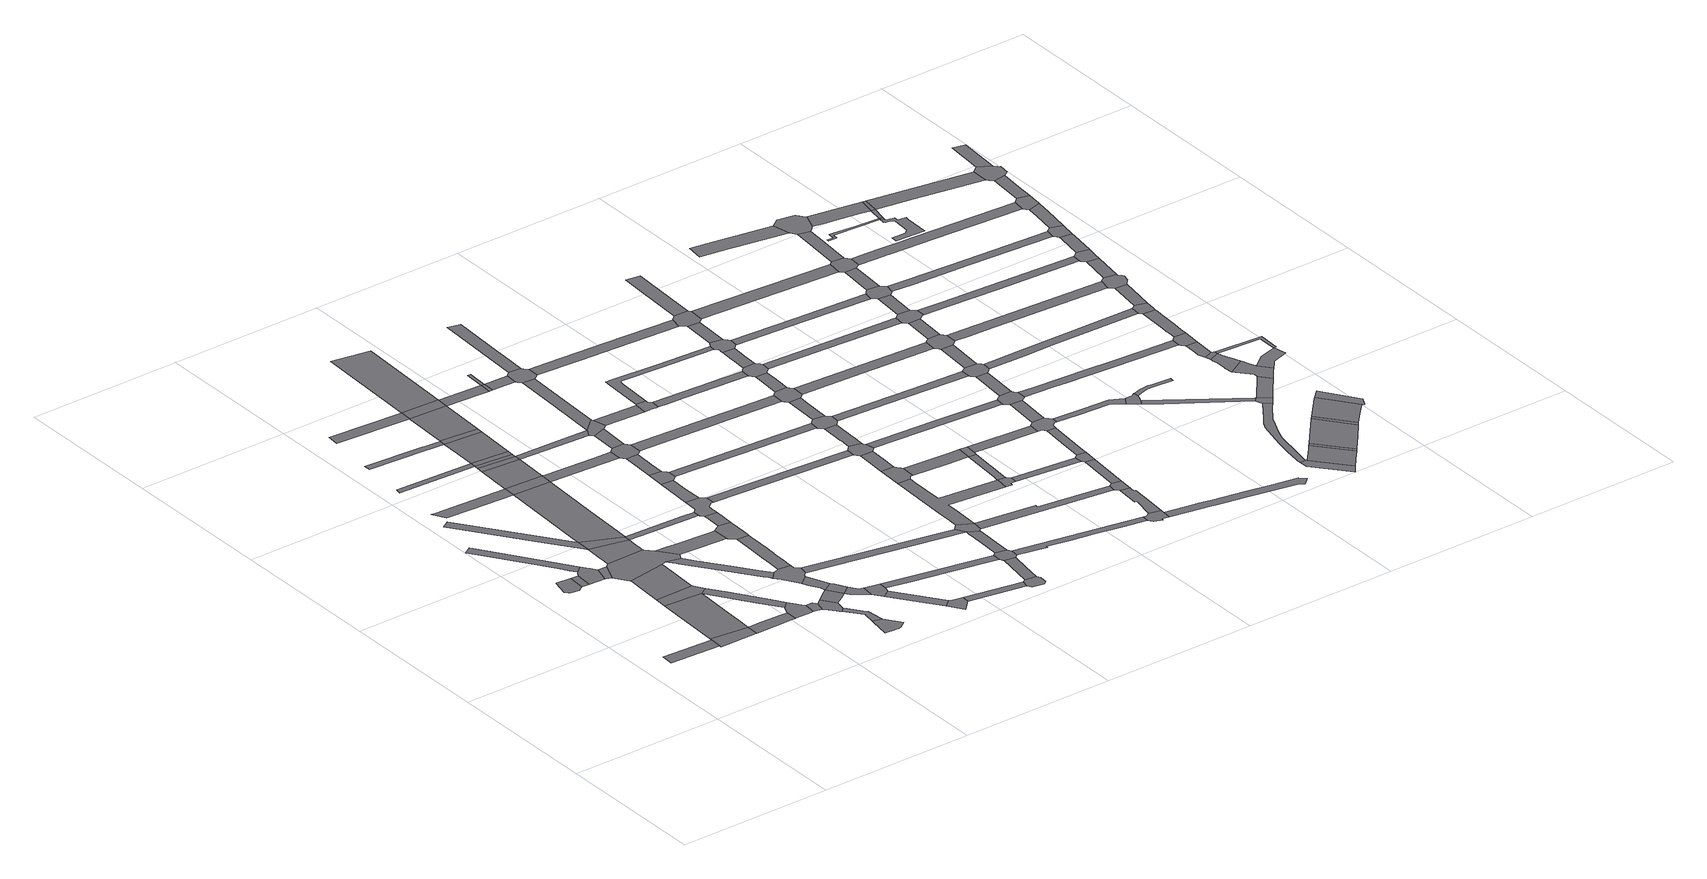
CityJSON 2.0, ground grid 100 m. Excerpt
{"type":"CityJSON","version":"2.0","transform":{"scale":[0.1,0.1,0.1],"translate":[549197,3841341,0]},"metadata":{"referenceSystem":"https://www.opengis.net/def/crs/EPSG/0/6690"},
"CityObjects":{
"road1":{"type":"Road","attributes":{"RoadStructureAttribute.sectionType":"1"},"geometry":[{"type":"MultiSurface","lod":"1","boundaries":[[[0,1,2,3]]]}]},
"road2":{"type":"Road","geometry":[{"type":"MultiSurface","lod":"1","boundaries":[[[4,5,6,7,8,9,10,11,12,13,14]]]}]},
"road3":{"type":"Road","attributes":{"RoadStructureAttribute.sectionType":"1"},"geometry":[{"type":"MultiSurface","lod":"1","boundaries":[[[14,13,15,16]]]}]},
"road4":{"type":"Road","attributes":{"RoadStructureAttribute.sectionType":"1"},"geometry":[{"type":"MultiSurface","lod":"1","boundaries":[[[17,18,19,20,21,22,23,24,25]]]}]},
"road5":{"type":"Road","geometry":[{"type":"MultiSurface","lod":"1","boundaries":[[[26,3,2,27,28,29,30]]]}]},
"road6":{"type":"Road","geometry":[{"type":"MultiSurface","lod":"1","boundaries":[[[31,32,25,24,33,34,16,15,35,36]]]}]},
"road7":{"type":"Road","attributes":{"RoadStructureAttribute.sectionType":"1"},"geometry":[{"type":"MultiSurface","lod":"1","boundaries":[[[37,38,39,26,30,40,41,42,43,44]]]}]},
"road8":{"type":"Road","attributes":{"RoadStructureAttribute.sectionType":"1"},"geometry":[{"type":"MultiSurface","lod":"1","boundaries":[[[45,36,35,46,47,48]]]}]},
"road9":{"type":"Road","attributes":{"RoadStructureAttribute.sectionType":"1"},"geometry":[{"type":"MultiSurface","lod":"1","boundaries":[[[49,50,51,52,53,54,55,56,57]]]}]},
"road10":{"type":"Road","geometry":[{"type":"MultiSurface","lod":"1","boundaries":[[[58,59,60,61,37,44,62]]]}]},
"road11":{"type":"Road","attributes":{"RoadStructureAttribute.sectionType":"1"},"geometry":[{"type":"MultiSurface","lod":"1","boundaries":[[[63,64,65,66,61,60]]]}]},
"road12":{"type":"Road","attributes":{"RoadStructureAttribute.sectionType":"1"},"geometry":[{"type":"MultiSurface","lod":"1","boundaries":[[[67,68,69,30,29,70,71,72,73]]]}]},
"road13":{"type":"Road","attributes":{"RoadStructureAttribute.sectionType":"1"},"geometry":[{"type":"MultiSurface","lod":"1","boundaries":[[[74,75,76,77,78,79,80,81,82]]]}]},
"road14":{"type":"Road","geometry":[{"type":"MultiSurface","lod":"1","boundaries":[[[83,84,85,86,48,47,87,65,64,88,89,90,91,92]]]}]},
"road15":{"type":"Road","attributes":{"RoadStructureAttribute.sectionType":"1"},"geometry":[{"type":"MultiSurface","lod":"1","boundaries":[[[93,94,95,62,44,96,97,98,99,100]]]}]},
"road16":{"type":"Road","attributes":{"RoadStructureAttribute.sectionType":"1"},"geometry":[{"type":"MultiSurface","lod":"1","boundaries":[[[101,102,103,86,85,104,105,106]]]}]},
"road17":{"type":"Road","geometry":[{"type":"MultiSurface","lod":"1","boundaries":[[[57,56,101,106,107]]]}]},
"road18":{"type":"Road","attributes":{"RoadStructureAttribute.sectionType":"1"},"geometry":[{"type":"MultiSurface","lod":"1","boundaries":[[[108,109,110,111]]]}]},
"road19":{"type":"Road","attributes":{"RoadStructureAttribute.sectionType":"1"},"geometry":[{"type":"MultiSurface","lod":"1","boundaries":[[[112,113,100,99,114,73,72,115,116,117,118]]]}]},
"road20":{"type":"Road","geometry":[{"type":"MultiSurface","lod":"1","boundaries":[[[119,120,118,117,121,122,123]]]}]},
"road21":{"type":"Road","attributes":{"RoadStructureAttribute.sectionType":"1"},"geometry":[{"type":"MultiSurface","lod":"1","boundaries":[[[81,124,57,107,125,126,127,128,129,130,131]]]}]},
"road22":{"type":"Road","attributes":{"RoadStructureAttribute.sectionType":"1"},"geometry":[{"type":"MultiSurface","lod":"1","boundaries":[[[132,133,134,135,136,137,138,139]]]}]},
"road23":{"type":"Road","attributes":{"RoadStructureAttribute.sectionType":"1"},"geometry":[{"type":"MultiSurface","lod":"1","boundaries":[[[88,140,141,142,143,144,145,146,147,148,149,150,151,152,89]]]}]},
"road24":{"type":"Road","geometry":[{"type":"MultiSurface","lod":"1","boundaries":[[[153,154,123,122,155,156,157,158,159,160,161,162,163]]]}]},
"road25":{"type":"Road","attributes":{"RoadStructureAttribute.sectionType":"1"},"geometry":[{"type":"MultiSurface","lod":"1","boundaries":[[[164,165,166,167,168,169,160,159,170,171,172,173,174]]]}]},
"road26":{"type":"Road","geometry":[{"type":"MultiSurface","lod":"1","boundaries":[[[173,175,176,177,178,179,180,181,174]]]}]},
"road27":{"type":"Road","attributes":{"RoadStructureAttribute.sectionType":"1"},"geometry":[{"type":"MultiSurface","lod":"1","boundaries":[[[182,183,153,163,184,185]]]}]},
"road28":{"type":"Road","attributes":{"RoadStructureAttribute.sectionType":"1"},"geometry":[{"type":"MultiSurface","lod":"1","boundaries":[[[186,187,188,189,190]]]}]},
"road29":{"type":"Road","geometry":[{"type":"MultiSurface","lod":"1","boundaries":[[[82,81,131,191]]]}]},
"road30":{"type":"Road","attributes":{"RoadStructureAttribute.sectionType":"1"},"geometry":[{"type":"MultiSurface","lod":"1","boundaries":[[[192,193,194,92,91,195,196,197,198]]]}]},
"road31":{"type":"Road","geometry":[{"type":"MultiSurface","lod":"1","boundaries":[[[199,200,146,145,201,202,203,204,205,206,207,208,209,210]]]}]},
"road32":{"type":"Road","attributes":{"RoadStructureAttribute.sectionType":"1"},"geometry":[{"type":"MultiSurface","lod":"1","boundaries":[[[211,212,82,191,213]]]}]},
"road33":{"type":"Road","attributes":{"RoadStructureAttribute.sectionType":"1"},"geometry":[{"type":"MultiSurface","lod":"1","boundaries":[[[204,203,214,215,216,217,182,218]]]}]},
"road34":{"type":"Road","attributes":{"RoadStructureAttribute.sectionType":"1"},"geometry":[{"type":"MultiSurface","lod":"1","boundaries":[[[219,107,106,220,221,222]]]}]},
"road35":{"type":"Road","geometry":[{"type":"MultiSurface","lod":"1","boundaries":[[[223,218,182,185,224]]]}]},
"road36":{"type":"Road","geometry":[{"type":"MultiSurface","lod":"1","boundaries":[[[225,211,213,226]]]}]},
"road37":{"type":"Road","attributes":{"RoadStructureAttribute.sectionType":"1"},"geometry":[{"type":"MultiSurface","lod":"1","boundaries":[[[110,225,226,227]]]}]},
"road38":{"type":"Road","attributes":{"RoadStructureAttribute.sectionType":"1"},"geometry":[{"type":"MultiSurface","lod":"1","boundaries":[[[228,224,185,229,230,231]]]}]},
"road39":{"type":"Road","geometry":[{"type":"MultiSurface","lod":"1","boundaries":[[[111,110,227,232]]]}]},
"road40":{"type":"Road","attributes":{"RoadStructureAttribute.sectionType":"1"},"geometry":[{"type":"MultiSurface","lod":"1","boundaries":[[[233,234,235,236,199,210,237,238,239,240,241,242,243,244,245,246]]]}]},
"road41":{"type":"Road","attributes":{"RoadStructureAttribute.sectionType":"1"},"geometry":[{"type":"MultiSurface","lod":"1","boundaries":[[[138,247,111,232,248]]]}]},
"road42":{"type":"Road","geometry":[{"type":"MultiSurface","lod":"1","boundaries":[[[231,230,249,250,251,252,253]]]}]},
"road43":{"type":"Road","geometry":[{"type":"MultiSurface","lod":"1","boundaries":[[[254,139,138,248,255]]]}]},
"road44":{"type":"Road","geometry":[{"type":"MultiSurface","lod":"1","boundaries":[[[256,257,258,198,197,259,260,233,246,261,262,263,264]]]}]},
"road45":{"type":"Road","attributes":{"RoadStructureAttribute.sectionType":"1"},"geometry":[{"type":"MultiSurface","lod":"1","boundaries":[[[250,249,265,266,267]]]}]},
"road46":{"type":"Road","attributes":{"RoadStructureAttribute.sectionType":"1"},"geometry":[{"type":"MultiSurface","lod":"1","boundaries":[[[189,268,254,255,269]]]}]},
"road47":{"type":"Road","attributes":{"RoadStructureAttribute.sectionType":"1"},"geometry":[{"type":"MultiSurface","lod":"1","boundaries":[[[270,271,272,273,274,256,264,275,276,277]]]}]},
"road48":{"type":"Road","attributes":{"RoadStructureAttribute.sectionType":"1"},"geometry":[{"type":"MultiSurface","lod":"1","boundaries":[[[278,279,280,281,282,191,131,283,284,285,286,287,288]]]}]},
"road49":{"type":"Road","geometry":[{"type":"MultiSurface","lod":"1","boundaries":[[[289,267,266,290,291,292,293]]]}]},
"road50":{"type":"Road","geometry":[{"type":"MultiSurface","lod":"1","boundaries":[[[190,189,269,294]]]}]},
"road51":{"type":"Road","geometry":[{"type":"MultiSurface","lod":"1","boundaries":[[[295,296,297,298,222,221,299,270,277,300,301,302,303,304,305,306,307,308,309,310,311]]]}]},
"road52":{"type":"Road","attributes":{"RoadStructureAttribute.sectionType":"1"},"geometry":[{"type":"MultiSurface","lod":"1","boundaries":[[[312,295,311,313,314]]]}]},
"road53":{"type":"Road","attributes":{"RoadStructureAttribute.sectionType":"1"},"geometry":[{"type":"MultiSurface","lod":"1","boundaries":[[[315,226,213,316,317,318]]]}]},
"road54":{"type":"Road","attributes":{"RoadStructureAttribute.sectionType":"1"},"geometry":[{"type":"MultiSurface","lod":"1","boundaries":[[[319,190,294,320]]]}]},
"road55":{"type":"Road","geometry":[{"type":"MultiSurface","lod":"1","boundaries":[[[321,322,312,314,323,324,325,326,327]]]}]},
"road56":{"type":"Road","attributes":{"RoadStructureAttribute.sectionType":"1"},"geometry":[{"type":"MultiSurface","lod":"1","boundaries":[[[328,329,321,327,330,331]]]}]},
"road57":{"type":"Road","attributes":{"RoadStructureAttribute.sectionType":"1"},"geometry":[{"type":"MultiSurface","lod":"1","boundaries":[[[332,333,253,252,334,335,336,337]]]}]},
"road58":{"type":"Road","attributes":{"RoadStructureAttribute.sectionType":"1"},"geometry":[{"type":"MultiSurface","lod":"1","boundaries":[[[293,292,338,339]]]}]},
"road59":{"type":"Road","attributes":{"RoadStructureAttribute.sectionType":"1"},"geometry":[{"type":"MultiSurface","lod":"1","boundaries":[[[207,206,340,341]]]}]},
"road60":{"type":"Road","attributes":{"RoadStructureAttribute.sectionType":"1"},"geometry":[{"type":"MultiSurface","lod":"1","boundaries":[[[342,343,344,294,269,345,346,347,348]]]}]},
"road61":{"type":"Road","geometry":[{"type":"MultiSurface","lod":"1","boundaries":[[[349,350,288,287,328,331,351,352,353,354]]]}]},
"road62":{"type":"Road","attributes":{"RoadStructureAttribute.sectionType":"1"},"geometry":[{"type":"MultiSurface","lod":"1","boundaries":[[[355,356,349,354]]]}]},
"road63":{"type":"Road","geometry":[{"type":"MultiSurface","lod":"1","boundaries":[[[357,318,317,358,356,355,359,360]]]}]},
"road64":{"type":"Road","geometry":[{"type":"MultiSurface","lod":"1","boundaries":[[[348,347,361,362]]]}]},
"road65":{"type":"Road","geometry":[{"type":"MultiSurface","lod":"1","boundaries":[[[363,364,348,362]]]}]},
"road66":{"type":"Road","geometry":[{"type":"MultiSurface","lod":"1","boundaries":[[[365,339,338,366,367,368,369,370]]]}]},
"road67":{"type":"Road","attributes":{"RoadStructureAttribute.sectionType":"1"},"geometry":[{"type":"MultiSurface","lod":"1","boundaries":[[[362,361,371,372]]]}]},
"road68":{"type":"Road","attributes":{"RoadStructureAttribute.sectionType":"1"},"geometry":[{"type":"MultiSurface","lod":"1","boundaries":[[[373,374,375,318,357,376,377]]]}]},
"road69":{"type":"Road","attributes":{"RoadStructureAttribute.sectionType":"1"},"geometry":[{"type":"MultiSurface","lod":"1","boundaries":[[[378,365,370,379,380]]]}]},
"road70":{"type":"Road","attributes":{"RoadStructureAttribute.sectionType":"1"},"geometry":[{"type":"MultiSurface","lod":"1","boundaries":[[[307,306,381,382]]]}]},
"road71":{"type":"Road","attributes":{"RoadStructureAttribute.sectionType":"1"},"geometry":[{"type":"MultiSurface","lod":"1","boundaries":[[[360,359,383,384]]]}]},
"road72":{"type":"Road","geometry":[{"type":"MultiSurface","lod":"1","boundaries":[[[385,386,387,337,336,388,389,378,380,390,391,392,393,394]]]}]},
"road73":{"type":"Road","geometry":[{"type":"MultiSurface","lod":"1","boundaries":[[[395,396,372,371,397,373,377,398,399,400,401,402,403,404]]]}]},
"road74":{"type":"Road","attributes":{"RoadStructureAttribute.sectionType":"1"},"geometry":[{"type":"MultiSurface","lod":"1","boundaries":[[[340,405,406,385,394,407]]]}]},
"road75":{"type":"Road","attributes":{"RoadStructureAttribute.sectionType":"1"},"geometry":[{"type":"MultiSurface","lod":"1","boundaries":[[[325,324,408,409,410]]]}]},
"road76":{"type":"Road","geometry":[{"type":"MultiSurface","lod":"1","boundaries":[[[411,341,340,407,412,413,414,415,416]]]}]},
"road77":{"type":"Road","attributes":{"RoadStructureAttribute.sectionType":"1"},"geometry":[{"type":"MultiSurface","lod":"1","boundaries":[[[417,395,404,418,419,420,421]]]}]},
"road78":{"type":"Road","geometry":[{"type":"MultiSurface","lod":"1","boundaries":[[[422,384,383,423,424,425,426,427,428,429,430,431,432]]]}]},
"road79":{"type":"Road","attributes":{"RoadStructureAttribute.sectionType":"1"},"geometry":[{"type":"MultiSurface","lod":"1","boundaries":[[[433,434,435,436,353,352,437,438,439,440,441]]]}]},
"road80":{"type":"Road","geometry":[{"type":"MultiSurface","lod":"1","boundaries":[[[442,443,444,445,446,447,448,449,450]]]}]},
"road81":{"type":"Road","geometry":[{"type":"MultiSurface","lod":"1","boundaries":[[[443,451,452,411,416,453,454,455,456,457,458,444]]]}]},
"road82":{"type":"Road","attributes":{"RoadStructureAttribute.sectionType":"1"},"geometry":[{"type":"MultiSurface","lod":"1","boundaries":[[[459,391,390,460,461,462,463,464,465,466]]]}]},
"road83":{"type":"Road","attributes":{"RoadStructureAttribute.sectionType":"1"},"geometry":[{"type":"MultiSurface","lod":"1","boundaries":[[[467,468,442,450,469,470]]]}]},
"road84":{"type":"Road","geometry":[{"type":"MultiSurface","lod":"1","boundaries":[[[471,382,381,467,470,472,473,474,475,476]]]}]},
"road85":{"type":"Road","attributes":{"RoadStructureAttribute.sectionType":"1"},"geometry":[{"type":"MultiSurface","lod":"1","boundaries":[[[427,426,477,478,479,480]]]}]},
"road86":{"type":"Road","attributes":{"RoadStructureAttribute.sectionType":"1"},"geometry":[{"type":"MultiSurface","lod":"1","boundaries":[[[481,482,483,484,485,486,487,422,432,488,489,490,491,492,493,494]]]}]},
"road87":{"type":"Road","attributes":{"RoadStructureAttribute.sectionType":"1"},"geometry":[{"type":"MultiSurface","lod":"1","boundaries":[[[495,496,497,471,476,498,499,500]]]}]},
"road88":{"type":"Road","attributes":{"RoadStructureAttribute.sectionType":"1"},"geometry":[{"type":"MultiSurface","lod":"1","boundaries":[[[501,502,400,399,503,504,505,506]]]}]},
"road89":{"type":"Road","attributes":{"RoadStructureAttribute.sectionType":"1"},"geometry":[{"type":"MultiSurface","lod":"1","boundaries":[[[507,508,509,510,416,415,511,512]]]}]},
"road90":{"type":"Road","geometry":[{"type":"MultiSurface","lod":"1","boundaries":[[[513,514,515,410,409,516,517,495,500,518,519,520,521,522]]]}]},
"road91":{"type":"Road","attributes":{"RoadStructureAttribute.sectionType":"1"},"geometry":[{"type":"MultiSurface","lod":"1","boundaries":[[[523,447,446,524,525,526,527]]]}]},
"road92":{"type":"Road","attributes":{"RoadStructureAttribute.sectionType":"1"},"geometry":[{"type":"MultiSurface","lod":"1","boundaries":[[[528,513,522,529,530]]]}]},
"road93":{"type":"Road","geometry":[{"type":"MultiSurface","lod":"1","boundaries":[[[456,455,531,532,533,534,535,536,537,538]]]}]},
"road94":{"type":"Road","geometry":[{"type":"MultiSurface","lod":"1","boundaries":[[[539,540,441,440,541,528,530,542,543,544,545,546,547]]]}]},
"road95":{"type":"Road","attributes":{"RoadStructureAttribute.sectionType":"1"},"geometry":[{"type":"MultiSurface","lod":"1","boundaries":[[[526,548,549,550,456,538,551,552]]]}]},
"road96":{"type":"Road","attributes":{"RoadStructureAttribute.sectionType":"1"},"geometry":[{"type":"MultiSurface","lod":"1","boundaries":[[[553,554,539,547,555,556,557]]]}]},
"road97":{"type":"Road","geometry":[{"type":"MultiSurface","lod":"1","boundaries":[[[527,526,552,558,559,560]]]}]},
"road98":{"type":"Road","geometry":[{"type":"MultiSurface","lod":"1","boundaries":[[[561,562,466,465,563,564,565,566,567,568,569]]]}]},
"road99":{"type":"Road","geometry":[{"type":"MultiSurface","lod":"1","boundaries":[[[570,571,480,479,553,557,572,573,574,575,576,577,578]]]}]},
"road100":{"type":"Road","attributes":{"RoadStructureAttribute.sectionType":"1"},"geometry":[{"type":"MultiSurface","lod":"1","boundaries":[[[579,580,581,570,578,582,583,584]]]}]},
"road101":{"type":"Road","attributes":{"RoadStructureAttribute.sectionType":"1"},"geometry":[{"type":"MultiSurface","lod":"1","boundaries":[[[536,535,585,586]]]}]},
"road102":{"type":"Road","attributes":{"RoadStructureAttribute.sectionType":"1"},"geometry":[{"type":"MultiSurface","lod":"1","boundaries":[[[587,588,589,590,591,561,569,592,593,594,595]]]}]},
"road103":{"type":"Road","attributes":{"RoadStructureAttribute.sectionType":"1"},"geometry":[{"type":"MultiSurface","lod":"1","boundaries":[[[596,597,474,473,598,599,600,601,602,603]]]}]},
"road104":{"type":"Road","geometry":[{"type":"MultiSurface","lod":"1","boundaries":[[[604,605,494,493,606,607,608,609,610,579,584,611,612,613,614,615,616,617]]]}]},
"road105":{"type":"Road","geometry":[{"type":"MultiSurface","lod":"1","boundaries":[[[618,512,511,587,595,619]]]}]},
"road106":{"type":"Road","attributes":{"RoadStructureAttribute.sectionType":"1"},"geometry":[{"type":"MultiSurface","lod":"1","boundaries":[[[620,604,617,621]]]}]},
"road107":{"type":"Road","attributes":{"RoadStructureAttribute.sectionType":"1"},"geometry":[{"type":"MultiSurface","lod":"1","boundaries":[[[560,559,622,623,624,625]]]}]},
"road108":{"type":"Road","attributes":{"RoadStructureAttribute.sectionType":"1"},"geometry":[{"type":"MultiSurface","lod":"1","boundaries":[[[626,618,619,627]]]}]},
"road109":{"type":"Road","geometry":[{"type":"MultiSurface","lod":"1","boundaries":[[[628,629,506,505,630,620,621,631,632]]]}]},
"road110":{"type":"Road","attributes":{"RoadStructureAttribute.sectionType":"1"},"geometry":[{"type":"MultiSurface","lod":"1","boundaries":[[[633,520,519,634,635,636]]]}]},
"road111":{"type":"Road","geometry":[{"type":"MultiSurface","lod":"1","boundaries":[[[637,586,585,626,627,638]]]}]},
"road112":{"type":"Road","attributes":{"RoadStructureAttribute.sectionType":"1"},"geometry":[{"type":"MultiSurface","lod":"1","boundaries":[[[639,640,641,629,628,642]]]}]},
"road113":{"type":"Road","attributes":{"RoadStructureAttribute.sectionType":"1"},"geometry":[{"type":"MultiSurface","lod":"1","boundaries":[[[643,544,543,644,645,646,647,648]]]}]},
"road114":{"type":"Road","attributes":{"RoadStructureAttribute.sectionType":"1"},"geometry":[{"type":"MultiSurface","lod":"1","boundaries":[[[649,650,637,638,651,652]]]}]},
"road115":{"type":"Road","attributes":{"RoadStructureAttribute.sectionType":"1"},"geometry":[{"type":"MultiSurface","lod":"1","boundaries":[[[653,654,655,656,657,658,568,567,659,660,661,662,663,664,665,666,667]]]}]},
"road116":{"type":"Road","geometry":[{"type":"MultiSurface","lod":"1","boundaries":[[[668,625,624,669,649,652,670,671,672,673,674]]]}]},
"road117":{"type":"Road","attributes":{"RoadStructureAttribute.sectionType":"1"},"geometry":[{"type":"MultiSurface","lod":"1","boundaries":[[[675,575,574,676,677,678]]]}]},
"road118":{"type":"Road","attributes":{"RoadStructureAttribute.sectionType":"1"},"geometry":[{"type":"MultiSurface","lod":"1","boundaries":[[[679,668,674,680]]]}]},
"road119":{"type":"Road","geometry":[{"type":"MultiSurface","lod":"1","boundaries":[[[681,682,683,684,603,602,685,679,680,686,687,688,689,690,691,692]]]}]},
"road120":{"type":"Road","attributes":{"RoadStructureAttribute.sectionType":"1"},"geometry":[{"type":"MultiSurface","lod":"1","boundaries":[[[693,614,613,694,695,696]]]}]},
"road121":{"type":"Road","attributes":{"RoadStructureAttribute.sectionType":"1"},"geometry":[{"type":"MultiSurface","lod":"1","boundaries":[[[697,681,692,698]]]}]},
"road122":{"type":"Road","geometry":[{"type":"MultiSurface","lod":"1","boundaries":[[[699,700,701,636,635,702,703,697,698,704,705,706,707,708,709,710]]]}]},
"road123":{"type":"Road","attributes":{"RoadStructureAttribute.sectionType":"1"},"geometry":[{"type":"MultiSurface","lod":"1","boundaries":[[[711,712,673,672,713,714,715,716]]]}]},
"road124":{"type":"Road","attributes":{"RoadStructureAttribute.sectionType":"1"},"geometry":[{"type":"MultiSurface","lod":"1","boundaries":[[[717,632,631,718,719]]]}]},
"road125":{"type":"Road","attributes":{"RoadStructureAttribute.sectionType":"1"},"geometry":[{"type":"MultiSurface","lod":"1","boundaries":[[[720,699,710,721]]]}]},
"road126":{"type":"Road","geometry":[{"type":"MultiSurface","lod":"1","boundaries":[[[722,723,648,647,724,720,721,725,726,727]]]}]},
"road127":{"type":"Road","attributes":{"RoadStructureAttribute.sectionType":"1"},"geometry":[{"type":"MultiSurface","lod":"1","boundaries":[[[728,722,727,729,730]]]}]},
"road128":{"type":"Road","geometry":[{"type":"MultiSurface","lod":"1","boundaries":[[[731,732,733,716,715,734,735,736,737,738,739]]]}]},
"road129":{"type":"Road","geometry":[{"type":"MultiSurface","lod":"1","boundaries":[[[740,741,742,678,677,743,744,728,730,745,746,747,748,749,750,751,752]]]}]},
"road130":{"type":"Road","geometry":[{"type":"MultiSurface","lod":"1","boundaries":[[[753,754,755,756,757,758,759,760]]]}]},
"road131":{"type":"Road","attributes":{"RoadStructureAttribute.sectionType":"1"},"geometry":[{"type":"MultiSurface","lod":"1","boundaries":[[[761,740,752,762]]]}]},
"road132":{"type":"Road","geometry":[{"type":"MultiSurface","lod":"1","boundaries":[[[763,764,765,696,695,766,767,761,762,768,769,770,771,772,773]]]}]},
"road133":{"type":"Road","attributes":{"RoadStructureAttribute.sectionType":"1"},"geometry":[{"type":"MultiSurface","lod":"1","boundaries":[[[774,775,776,777,778,779,780,781]]]}]},
"road134":{"type":"Road","attributes":{"RoadStructureAttribute.sectionType":"1"},"geometry":[{"type":"MultiSurface","lod":"1","boundaries":[[[782,783,758,757,784,785,786]]]}]},
"road135":{"type":"Road","attributes":{"RoadStructureAttribute.sectionType":"1"},"geometry":[{"type":"MultiSurface","lod":"1","boundaries":[[[787,788,789,790,791,792,689,688,793,794,795,796,797,798,799,800]]]}]},
"road136":{"type":"Road","attributes":{"RoadStructureAttribute.sectionType":"1"},"geometry":[{"type":"MultiSurface","lod":"1","boundaries":[[[801,802,803,804,805,806,807,808,809,810,811,812,813,731,739]]]}]},
"road137":{"type":"Road","attributes":{"RoadStructureAttribute.sectionType":"1"},"geometry":[{"type":"MultiSurface","lod":"1","boundaries":[[[814,815,763,773]]]}]},
"road138":{"type":"Road","attributes":{"RoadStructureAttribute.sectionType":"1"},"geometry":[{"type":"MultiSurface","lod":"1","boundaries":[[[816,817,818,819,736,735,820,821,822,823,824,825,826,827,828]]]}]},
"road139":{"type":"Road","attributes":{"RoadStructureAttribute.sectionType":"1"},"geometry":[{"type":"MultiSurface","lod":"1","boundaries":[[[829,830,831,832,833,834,835,836,837,838,753,760,839,840,841,842,843,844,845,846,847,848]]]}]},
"road140":{"type":"Road","geometry":[{"type":"MultiSurface","lod":"1","boundaries":[[[849,782,786,850]]]}]},
"road141":{"type":"Road","geometry":[{"type":"MultiSurface","lod":"1","boundaries":[[[851,719,718,815,814,852,853,854]]]}]},
"road142":{"type":"Road","attributes":{"RoadStructureAttribute.sectionType":"1"},"geometry":[{"type":"MultiSurface","lod":"1","boundaries":[[[855,707,706,856,857,858,859]]]}]},
"road143":{"type":"Road","attributes":{"RoadStructureAttribute.sectionType":"1"},"geometry":[{"type":"MultiSurface","lod":"1","boundaries":[[[860,861,862,849,850,863,864,865,866]]]}]},
"road144":{"type":"Road","attributes":{"RoadStructureAttribute.sectionType":"1"},"geometry":[{"type":"MultiSurface","lod":"1","boundaries":[[[867,868,869,851,854,870,871,872]]]}]},
"road145":{"type":"Road","geometry":[{"type":"MultiSurface","lod":"1","boundaries":[[[828,827,873,874,829,848,875,876,877,878]]]}]},
"road146":{"type":"Road","attributes":{"RoadStructureAttribute.sectionType":"1"},"geometry":[{"type":"MultiSurface","lod":"1","boundaries":[[[879,880,881,882,726,725,883,884,885,886,887]]]}]},
"road147":{"type":"Road","geometry":[{"type":"MultiSurface","lod":"1","boundaries":[[[888,889,890,781,780,891,867,872,892,893,894,895,896,897]]]}]},
"road148":{"type":"Road","geometry":[{"type":"MultiSurface","lod":"1","boundaries":[[[898,860,866,899]]]}]},
"road149":{"type":"Road","attributes":{"RoadStructureAttribute.sectionType":"1"},"geometry":[{"type":"MultiSurface","lod":"1","boundaries":[[[900,901,878,877,902,903]]]}]},
"road150":{"type":"Road","attributes":{"RoadStructureAttribute.sectionType":"1"},"geometry":[{"type":"MultiSurface","lod":"1","boundaries":[[[904,905,906,907,908,898,899,909,910,911]]]}]},
"road151":{"type":"Road","attributes":{"RoadStructureAttribute.sectionType":"1"},"geometry":[{"type":"MultiSurface","lod":"1","boundaries":[[[912,749,748,913,914,915,916]]]}]},
"road152":{"type":"Road","geometry":[{"type":"MultiSurface","lod":"1","boundaries":[[[917,918,919,920,921,922,923,924,925,926,927]]]}]},
"road153":{"type":"Road","geometry":[{"type":"MultiSurface","lod":"1","boundaries":[[[928,929,930,931,932,933,934]]]}]},
"road154":{"type":"Road","attributes":{"RoadStructureAttribute.sectionType":"1"},"geometry":[{"type":"MultiSurface","lod":"1","boundaries":[[[935,936,937,938,939,933,932,940,941,942,943,944,945,946,947]]]}]},
"road155":{"type":"Road","geometry":[{"type":"MultiSurface","lod":"1","boundaries":[[[948,949,947,946,950,951,900,903,952,953,954,955,956]]]}]},
"road156":{"type":"Road","attributes":{"RoadStructureAttribute.sectionType":"1"},"geometry":[{"type":"MultiSurface","lod":"1","boundaries":[[[957,958,959,931,930,960]]]}]},
"road157":{"type":"Road","geometry":[{"type":"MultiSurface","lod":"1","boundaries":[[[961,904,911,962,963]]]}]},
"road158":{"type":"Road","attributes":{"RoadStructureAttribute.sectionType":"1"},"geometry":[{"type":"MultiSurface","lod":"1","boundaries":[[[964,894,893,965,966,967,968,969]]]}]},
"road159":{"type":"Road","geometry":[{"type":"MultiSurface","lod":"1","boundaries":[[[970,971,800,799,972,973,957,960,974,975]]]}]},
"road160":{"type":"Road","attributes":{"RoadStructureAttribute.sectionType":"1"},"geometry":[{"type":"MultiSurface","lod":"1","boundaries":[[[976,977,771,770,978,979,980,981]]]}]},
"road161":{"type":"Road","geometry":[{"type":"MultiSurface","lod":"1","boundaries":[[[926,982,983,984,985,986,987,988,989,990,991,992,993,994,995,996,997]]]}]},
"road162":{"type":"Road","attributes":{"RoadStructureAttribute.sectionType":"1"},"geometry":[{"type":"MultiSurface","lod":"1","boundaries":[[[998,999,1000,1001,970,975,1002,1003,1004,1005,1006,1007]]]}]},
"road163":{"type":"Road","geometry":[{"type":"MultiSurface","lod":"1","boundaries":[[[927,926,997,1008]]]}]},
"road164":{"type":"Road","attributes":{"RoadStructureAttribute.sectionType":"1"},"geometry":[{"type":"MultiSurface","lod":"1","boundaries":[[[1009,1010,956,955,1011,1012,1013]]]}]},
"road165":{"type":"Road","attributes":{"RoadStructureAttribute.sectionType":"1"},"geometry":[{"type":"MultiSurface","lod":"1","boundaries":[[[1014,934,933,1015,1016,1017]]]}]},
"road166":{"type":"Road","geometry":[{"type":"MultiSurface","lod":"1","boundaries":[[[968,927,1008,1018]]]}]},
"road167":{"type":"Road","attributes":{"RoadStructureAttribute.sectionType":"1"},"geometry":[{"type":"MultiSurface","lod":"1","boundaries":[[[1019,1020,1021,1022,853,852,1023,1024,1025,1026,1027,1028]]]}]},
"road168":{"type":"Road","geometry":[{"type":"MultiSurface","lod":"1","boundaries":[[[1029,1030,859,858,1031,998,1007,1032,1033,1034,1035]]]}]},
"road169":{"type":"Road","geometry":[{"type":"MultiSurface","lod":"1","boundaries":[[[969,968,1018,1036]]]}]},
"road170":{"type":"Road","attributes":{"RoadStructureAttribute.sectionType":"1"},"geometry":[{"type":"MultiSurface","lod":"1","boundaries":[[[1037,1029,1035,1038,1039]]]}]},
"road171":{"type":"Road","geometry":[{"type":"MultiSurface","lod":"1","boundaries":[[[1040,1041,887,886,1042,1043,1037,1039,1044,1045,1046,1047,1048,1049,1050,1051,1052]]]}]},
"road172":{"type":"Road","attributes":{"RoadStructureAttribute.sectionType":"1"},"geometry":[{"type":"MultiSurface","lod":"1","boundaries":[[[1053,1040,1052,1054]]]}]},
"road173":{"type":"Road","geometry":[{"type":"MultiSurface","lod":"1","boundaries":[[[1055,1056,916,915,1057,1053,1054,1058,1059]]]}]},
"road174":{"type":"Road","attributes":{"RoadStructureAttribute.sectionType":"1"},"geometry":[{"type":"MultiSurface","lod":"1","boundaries":[[[1036,1018,1060,1061,1062,1063]]]}]},
"road175":{"type":"Road","attributes":{"RoadStructureAttribute.sectionType":"1"},"geometry":[{"type":"MultiSurface","lod":"1","boundaries":[[[1064,1065,1066,1055,1059,1067,1068,1069]]]}]},
"road176":{"type":"Road","geometry":[{"type":"MultiSurface","lod":"1","boundaries":[[[1070,1071,981,980,1072,1064,1069,1073]]]}]},
"road177":{"type":"Road","attributes":{"RoadStructureAttribute.sectionType":"1"},"geometry":[{"type":"MultiSurface","lod":"1","boundaries":[[[1074,1075,1076,1077,1078,1070,1073]]]}]},
"road178":{"type":"Road","geometry":[{"type":"MultiSurface","lod":"1","boundaries":[[[1079,1028,1027,1080,1077,1076,1081,1082,1083,1084]]]}]},
"road179":{"type":"Road","attributes":{"RoadStructureAttribute.sectionType":"1"},"geometry":[{"type":"MultiSurface","lod":"1","boundaries":[[[1085,1086,1087,1088,1089,1079,1084]]]}]},
"road180":{"type":"Road","geometry":[{"type":"MultiSurface","lod":"1","boundaries":[[[1090,1091,1092,1063,1062,1093,1094,1087,1086,1095,1096,1097,1098,1099,1100,1101]]]}]},
"road181":{"type":"Road","attributes":{"RoadStructureAttribute.sectionType":"1"},"geometry":[{"type":"MultiSurface","lod":"1","boundaries":[[[1102,1090,1101,1103,1104]]]}]}
},
"vertices":[
[182,735,0],[178,654,0],[506,636,0],[511,716,0],
[207,1748,0],[201,1748,0],[175,1639,0],[181,1635,0],[195,1623,0],[202,1618,0],[202,1616,0],[260,1606,0],[262,1608,0],[293,1632,0],[301,1742,0],
[344,1628,0],[352,1738,0],
[66,2342,0],[55,2358,0],[7,2326,0],[18,2310,0],[243,1973,0],[328,1845,0],[349,1813,0],[374,1775,0],[421,1814,0],
[511,731,0],[505,622,0],[755,623,0],[757,623,0],[760,705,0],
[453,1767,0],[451,1770,0],[369,1766,0],[368,1765,0],[450,1621,0],[481,1726,0],
[534,1179,0],[528,1052,0],[512,736,0],[761,724,0],[764,803,0],[769,904,0],[771,939,0],[783,1162,0],
[537,1721,0],[452,1620,0],[490,1604,0],[540,1720,0],
[567,2053,0],[135,2664,0],[134,2666,0],[84,2630,0],[426,2147,0],[517,2018,0],[570,1943,0],[574,1938,0],[579,2036,0],
[792,1257,0],[788,1262,0],[788,1263,0],[538,1259,0],[832,1196,0],
[798,1464,0],[803,1552,0],[551,1512,0],[543,1354,0],
[992,701,0],[855,704,0],[774,705,0],[949,622,0],[990,621,0],[1031,621,0],[1032,700,0],
[334,2770,0],[324,2771,0],[138,2781,0],[112,2783,0],[158,2701,0],[327,2690,0],[329,2690,0],[613,2673,0],[615,2754,0],
[862,1700,0],[818,1746,0],[815,1750,0],[563,1741,0],[548,1515,0],[833,1563,0],[928,1544,0],[945,1576,0],[948,1580,0],[864,1698,0],
[1046,874,0],[908,1084,0],[844,1179,0],[783,1161,0],[793,1146,0],[961,894,0],[1055,753,0],[1098,796,0],
[574,1936,0],[567,1815,0],[566,1795,0],[817,1787,0],[818,1818,0],[822,1883,0],
[825,1925,0],
[126,3121,0],[120,3083,0],[632,3057,0],[634,3096,0],
[1156,709,0],[1130,749,0],[1050,742,0],[1035,621,0],[1142,620,0],[1156,620,0],[1163,699,0],
[1222,682,0],[1211,699,0],[1182,619,0],[1209,608,0],[1228,673,0],
[583,2108,0],[825,1928,0],[831,2055,0],[833,2091,0],[843,2269,0],[850,2403,0],[854,2475,0],[864,2663,0],
[548,3406,0],[531,3407,0],[142,3433,0],[145,3393,0],[531,3367,0],[545,3366,0],[647,3359,0],[650,3399,0],
[875,1512,0],[882,1502,0],[1084,1217,0],[1170,1097,0],[1189,1071,0],[1202,1053,0],[1246,1100,0],[1231,1118,0],[1190,1174,0],[1119,1276,0],[1062,1356,0],[979,1470,0],[932,1538,0],
[1263,702,0],[1236,680,0],[1221,603,0],[1237,583,0],[1266,545,0],[1276,533,0],[1284,522,0],[1312,551,0],[1314,563,0],[1317,577,0],[1324,613,0],
[1405,404,0],[1405,410,0],[1403,424,0],[1403,433,0],[1395,442,0],[1326,533,0],[1366,416,0],[1365,409,0],[1364,405,0],[1354,334,0],[1413,321,0],
[1350,309,0],[1332,188,0],[1393,179,0],[1402,179,0],[1426,180,0],[1438,180,0],[1485,216,0],
[1357,771,0],[1309,736,0],[1370,643,0],[1418,674,0],
[442,3797,0],[182,3814,0],[174,3735,0],[665,3702,0],[670,3782,0],
[866,2743,0],
[1226,1672,0],[987,1688,0],[951,1691,0],[1039,1574,0],[1227,1563,0],[1265,1561,0],[1263,1670,0],
[1288,1113,0],[1276,1109,0],[1232,1012,0],[1273,947,0],[1294,907,0],[1360,958,0],[1365,976,0],[1385,986,0],[1395,1048,0],[1386,1059,0],[1366,1080,0],[1367,1105,0],
[628,2986,0],[615,2756,0],[878,2965,0],
[1313,870,0],[1349,801,0],[1355,778,0],[1356,774,0],[1422,814,0],
[1224,1907,0],[1224,1864,0],[1296,1859,0],[1299,1904,0],
[1436,790,0],[1475,722,0],
[631,3029,0],[880,3008,0],
[882,3037,0],
[1510,663,0],[1436,644,0],[1529,573,0],[1541,656,0],
[884,3076,0],
[1305,1517,0],[1297,1353,0],[1294,1275,0],[1291,1191,0],[1370,1149,0],[1371,1178,0],[1373,1250,0],[1374,1268,0],[1375,1272,0],[1376,1294,0],[1379,1339,0],[1383,1452,0],[1383,1458,0],[1386,1515,0],
[641,3232,0],[898,3339,0],
[1575,510,0],[1627,549,0],[1633,570,0],[1637,582,0],[1642,637,0],
[650,3401,0],[900,3380,0],
[1314,1703,0],[1293,1690,0],[1271,1675,0],[1270,1555,0],[1287,1537,0],[1387,1523,0],[1389,1567,0],[1392,1629,0],[1394,1690,0],
[1675,373,0],[1785,214,0],[1832,255,0],
[664,3693,0],[916,3690,0],
[1319,1831,0],[1319,1823,0],[1319,1819,0],[1319,1816,0],[1317,1793,0],[1398,1790,0],[1398,1812,0],[1399,1823,0],
[1329,2720,0],[1215,2725,0],[893,2742,0],[891,2742,0],[875,2743,0],[871,2663,0],[874,2663,0],[1216,2646,0],[1327,2640,0],[1332,2640,0],[1334,2720,0],
[1845,246,0],[1851,118,0],[1898,166,0],[1913,181,0],[1920,232,0],
[919,3770,0],
[1328,2021,0],[1324,1930,0],[1324,1925,0],[1314,1917,0],[1301,1854,0],[1399,1832,0],[1400,1852,0],[1400,1855,0],[1403,1900,0],[1431,1923,0],[1436,1927,0],[1449,1926,0],[1452,1987,0],[1449,1990,0],[1448,1991,0],[1437,2002,0],[1418,2015,0],
[1341,2263,0],[1416,2134,0],[1422,2258,0],
[1213,2998,0],[1214,2950,0],[1352,2944,0],[1379,2993,0],
[704,4479,0],[953,4436,0],
[1348,2382,0],[1344,2303,0],[1455,2282,0],[1457,2283,0],[1455,2344,0],[1448,2352,0],[1428,2377,0],
[1360,2608,0],[1353,2478,0],[1433,2474,0],[1439,2605,0],
[2229,521,0],[1976,571,0],[1781,553,0],[2033,504,0],[2338,444,0],[2339,499,0],
[2279,115,0],[2293,163,0],
[2377,797,0],[2342,862,0],
[1205,3752,0],[926,3769,0],[924,3769,0],[919,3689,0],[1136,3677,0],[1206,3673,0],[1211,3752,0],
[1366,2746,0],[1346,2730,0],[1450,2614,0],[1472,2632,0],[1472,2713,0],[1448,2746,0],
[1459,2947,0],[1375,2919,0],
[1465,3069,0],[1362,2933,0],[1493,2973,0],[1471,3061,0],
[1229,3672,0],[1231,3751,0],
[1238,3886,0],[1218,3887,0],
[2315,177,0],[2299,88,0],[2373,75,0],[2397,92,0],[2400,141,0],[2386,166,0],
[1384,3665,0],[1389,3744,0],
[1412,3633,0],[1396,3306,0],[1379,2999,0],[1478,3335,0],[1493,3626,0],
[2351,418,0],[2405,287,0],[2425,406,0],
[2395,1865,0],[2400,1925,0],
[1759,2960,0],[1763,3045,0],
[2364,515,0],[2359,512,0],[2354,509,0],[2345,430,0],[2349,422,0],[2446,423,0],[2451,477,0],[2441,492,0],[2438,497,0],[2435,502,0],
[1419,3772,0],[1398,3753,0],[1393,3654,0],[1513,3641,0],[1529,3653,0],[1532,3732,0],[1527,3732,0],[1525,3732,0],[1518,3742,0],[1499,3765,0],
[2376,775,0],[2370,662,0],[2447,764,0],
[2032,2250,0],[2415,2227,0],[2421,2287,0],
[2378,900,0],[2447,766,0],[2451,770,0],[2461,778,0],[2462,779,0],[2469,847,0],
[1451,4379,0],[1509,3933,0],[1510,3969,0],[1512,4004,0],[1530,4358,0],
[1773,3054,0],[1811,2958,0],[1822,2957,0],[1837,2956,0],[1851,2956,0],[1855,3015,0],[1851,3019,0],[1839,3030,0],[1838,3032,0],[1838,3034,0],[1839,3053,0],
[2231,2674,0],[2011,2685,0],[1903,2691,0],[1824,2695,0],[1991,2606,0],[2007,2605,0],[2439,2584,0],[2440,2584,0],[2444,2663,0],
[2408,1624,0],[2402,1465,0],[2488,1462,0],[2505,1482,0],[2522,1481,0],[2529,1577,0],[2520,1589,0],[2504,1611,0],[2496,1623,0],
[2385,1063,0],[2380,958,0],[2477,1009,0],[2481,1102,0],[2859,1063,0],[2868,1151,0],[2478,1192,0],[2485,1414,0],
[2990,377,0],[2635,387,0],[2636,398,0],[2786,369,0],[2933,342,0],[3109,309,0],[3261,282,0],[3266,327,0],
[2420,1831,0],[2416,1750,0],[2501,1726,0],[2506,1830,0],
[2433,1956,0],[2510,1834,0],[2536,1858,0],[2522,1918,0],[2511,1930,0],[2512,1941,0],
[1916,2952,0],[2030,2946,0],[2463,2922,0],[2466,2983,0],
[2492,3311,0],[2130,3334,0],[1814,3355,0],[1800,3355,0],[1788,3356,0],[1787,3331,0],[1773,3056,0],[1850,3282,0],[1852,3299,0],[1857,3307,0],[1864,3310,0],[2127,3295,0],[2488,3274,0],[2492,3312,0],
[2446,2194,0],[2437,2039,0],[2437,2028,0],[2516,2024,0],[2517,2035,0],[2526,2190,0],
[2051,3702,0],[1657,3725,0],[1830,3635,0],[2065,3621,0],[2490,3597,0],[2508,3675,0],
[2864,778,0],[2864,796,0],[2789,805,0],[2787,805,0],[3318,668,0],[3327,713,0],
[2454,2317,0],[2432,2296,0],[2423,2287,0],[2417,2225,0],[2428,2214,0],[2548,2211,0],[2556,2219,0],[2559,2278,0],[2552,2286,0],[2534,2309,0],
[2849,1554,0],[2749,1464,0],[2883,1455,0],[2897,1454,0],[2904,1550,0],
[2467,2549,0],[2544,2477,0],[2548,2549,0],
[2900,1059,0],[2901,1059,0],[2903,1076,0],[2904,1079,0],[2938,1075,0],[2943,1124,0],[2933,1134,0],[2921,1146,0],
[2476,2690,0],[2455,2671,0],[2449,2572,0],[2569,2566,0],[2580,2576,0],[2582,2656,0],[2581,2656,0],[2575,2664,0],[2557,2689,0],
[2889,1363,0],[2873,1188,0],[2868,1154,0],[2921,1148,0],[2948,1451,0],
[2489,2888,0],[2485,2827,0],[2565,2822,0],[2565,2828,0],[2568,2885,0],
[2950,1470,0],[2950,1475,0],[2956,1546,0],
[3316,341,0],[3290,323,0],[3282,250,0],[3335,234,0],[3337,247,0],[3357,242,0],[3383,238,0],[3390,299,0],[3392,324,0],
[2495,3011,0],[2476,2992,0],[2568,2888,0],[2589,2906,0],[2600,2915,0],[2606,2975,0],[2596,2986,0],[2594,2988,0],[2576,3009,0],
[2508,3215,0],[2502,3123,0],[2502,3118,0],[2582,3113,0],[2582,3121,0],[2587,3210,0],
[3367,1031,0],[3364,1080,0],
[3344,639,0],[3344,636,0],[3330,489,0],[3329,487,0],[3344,484,0],[3405,481,0],[3414,588,0],[3401,589,0],[3405,629,0],
[3220,1873,0],[2987,1888,0],[2840,1838,0],[3060,1823,0],[3320,1807,0],[3399,1803,0],[3404,1803,0],[3411,1861,0],
[2516,3346,0],[2495,3316,0],[2489,3274,0],[2494,3270,0],[2511,3253,0],[2510,3239,0],[2509,3234,0],[2610,3233,0],[2613,3237,0],[2618,3236,0],[2626,3296,0],[2622,3301,0],[2615,3310,0],[2596,3332,0],
[3354,732,0],[3414,723,0],
[2529,3567,0],[2609,3560,0],
[2961,1474,0],[3078,1464,0],[3375,1442,0],[3380,1514,0],
[3381,1009,0],[3441,1000,0],
[2635,3704,0],[2539,3703,0],[2500,3596,0],[2640,3588,0],[2648,3687,0],
[3105,2247,0],[2900,2199,0],[3445,2168,0],[3446,2228,0],
[3390,1100,0],[3450,1091,0],
[2567,4186,0],[2555,4006,0],[2551,3913,0],[2660,4173,0],
[3053,2633,0],[2705,2570,0],[2765,2567,0],[2984,2556,0],[3477,2532,0],[3482,2610,0],
[3422,1416,0],[3407,1264,0],[3453,1128,0],[3481,1411,0],
[4220,140,0],[4057,172,0],[3893,203,0],[3694,241,0],[3609,258,0],[3580,263,0],[3587,201,0],[3622,194,0],[3672,184,0],[3736,171,0],[3851,150,0],[3865,147,0],[4186,88,0],[4212,66,0],[4260,107,0],
[3414,1541,0],[3405,1439,0],[3484,1442,0],[3505,1460,0],[3525,1459,0],[3527,1502,0],[3494,1539,0],
[3067,2952,0],[3003,2895,0],[3507,2868,0],[3513,2928,0],
[3436,1774,0],[3517,1768,0],
[3448,1885,0],[3433,1875,0],[3427,1871,0],[3422,1868,0],[3418,1790,0],[3538,1782,0],[3551,1790,0],[3554,1792,0],[3550,1854,0],[3545,1862,0],[3536,1876,0],[3530,1885,0],
[3062,3271,0],[3080,3210,0],[3531,3185,0],[3543,3245,0],
[3471,2134,0],[3551,2130,0],
[3482,2252,0],[3460,2238,0],[3448,2229,0],[3446,2168,0],[3453,2159,0],[3573,2152,0],[3581,2160,0],[3585,2160,0],[3591,2220,0],[3586,2225,0],[3580,2231,0],[3563,2250,0],
[3906,1476,0],[3729,1489,0],[3670,1449,0],[3878,1437,0],[3953,1384,0],[3988,1434,0],
[3376,3640,0],[3571,3533,0],[3585,3626,0],
[3504,2498,0],[3587,2498,0],
[3516,2635,0],[3496,2620,0],[3487,2519,0],[3619,2523,0],[3623,2603,0],[3598,2634,0],
[3534,2837,0],[3606,2733,0],[3616,2836,0],
[4059,1449,0],[4055,1446,0],[4042,1436,0],[3990,1358,0],[4024,1332,0],[4044,1363,0],[4058,1401,0],[4063,1412,0],[4067,1414,0],
[3546,2954,0],[3524,2935,0],[3516,2928,0],[3510,2865,0],[3517,2857,0],[3637,2854,0],[3639,2856,0],[3645,2860,0],[3656,2860,0],[3659,2920,0],[3657,2923,0],[3645,2934,0],[3627,2951,0],
[4337,272,0],[4339,215,0],[4515,0,0],[4549,42,0],[4557,52,0],[4382,266,0],[4375,270,0],[4373,271,0],
[3564,3158,0],[3645,3148,0],
[3575,3276,0],[3557,3259,0],[3550,3252,0],[3535,3185,0],[3536,3184,0],[3662,3163,0],[3669,3170,0],[3675,3176,0],[3687,3236,0],[3681,3243,0],[3655,3269,0],
[3181,4229,0],[3065,4248,0],[3053,4138,0],[3246,4107,0],[3295,4099,0],[3343,4091,0],[3616,4045,0],[3592,4162,0],
[4490,393,0],[4462,360,0],[4594,96,0],[4603,108,0],[4664,180,0],
[4388,1796,0],[4178,1811,0],[4025,1821,0],[3854,1831,0],[3834,1833,0],[3659,1846,0],[3747,1780,0],[3835,1774,0],[3994,1763,0],[4176,1751,0],[4263,1746,0],[4472,1732,0],[4590,1723,0],[4592,1783,0],
[4105,1430,0],[4115,1433,0],[4147,1441,0],[4182,1439,0],[4327,1432,0],[4327,1444,0],[4327,1455,0],[4207,1466,0],[4180,1469,0],[4142,1468,0],[4122,1465,0],[4097,1460,0],[4072,1452,0],
[3677,3508,0],[3595,3502,0],
[4148,1290,0],[4107,1318,0],[4054,1355,0],[4043,1362,0],[4033,1325,0],[4073,1295,0],[4098,1276,0],[4101,1273,0],[4124,1257,0],[4146,1243,0],[4196,1208,0],[4552,967,0],[4576,994,0],
[4568,922,0],[4474,791,0],[4438,741,0],[4418,700,0],[4394,612,0],[4367,504,0],[4351,406,0],[4336,304,0],[4336,294,0],[4336,293,0],[4376,292,0],[4391,387,0],[4418,533,0],[4422,552,0],[4435,592,0],[4443,612,0],[4481,694,0],[4508,750,0],[4583,851,0],[4612,887,0],
[4503,409,0],[4677,196,0],
[3609,3643,0],[3708,3524,0],[3716,3605,0],[3690,3639,0],
[3830,2216,0],[3831,2156,0],[4029,2153,0],[4624,2143,0],[4630,2203,0],
[4682,621,0],[4674,612,0],[4594,518,0],[4682,202,0],[4683,203,0],[4764,302,0],[4850,406,0],
[3642,4003,0],[3641,3997,0],[3627,3839,0],[3707,3832,0],[3707,3838,0],[3720,3984,0],
[4554,964,0],[4555,959,0],[4631,912,0],[4636,918,0],[4649,935,0],[4580,991,0],
[4670,2550,0],[4230,2572,0],[3827,2592,0],[3728,2597,0],[3724,2517,0],[3827,2512,0],[4657,2471,0],[4663,2471,0],[4680,2549,0],
[3650,4203,0],[3645,4200,0],[3597,4165,0],[3619,4040,0],[3757,4017,0],[3762,4022,0],[3802,4126,0],[3797,4132,0],[3763,4176,0],[3760,4181,0],
[4698,639,0],[4864,426,0],
[4725,1176,0],[4584,996,0],[4704,1006,0],[4784,1107,0],
[4840,796,0],[4837,792,0],[4833,789,0],[4797,750,0],[4749,697,0],[4929,497,0],[4983,554,0],[5002,575,0],
[3823,2912,0],[3824,2851,0],[4163,2833,0],[4715,2804,0],[4724,2864,0],
[3953,3878,0],[3814,3893,0],[3785,3896,0],[3778,3852,0],[3736,3853,0],[3735,3837,0],[3792,3836,0],[3797,3870,0],[3814,3869,0],[4111,3851,0],[4114,3866,0],
[4701,1543,0],[4699,1543,0],[4684,1548,0],[4625,1522,0],[4635,1489,0],[4703,1518,0],[4704,1542,0],
[4744,1411,0],[4711,1493,0],[4711,1494,0],[4710,1496,0],[4706,1510,0],[4635,1478,0],[4635,1473,0],[4635,1468,0],[4639,1439,0],[4641,1377,0],[4641,1359,0],[4642,1304,0],[4759,1372,0],
[4777,1325,0],[4764,1359,0],[4657,1286,0],[4727,1203,0],[4806,1134,0],[4818,1148,0],[4834,1168,0],[4859,1198,0],[4797,1274,0],
[4618,1692,0],[4614,1621,0],[4610,1570,0],[4693,1686,0],
[4892,846,0],[5017,564,0],[5043,616,0],
[3811,4125,0],[3812,4013,0],[4062,3972,0],[4088,3967,0],[4130,3960,0],[4148,4068,0],
[4623,1809,0],[4603,1792,0],[4600,1712,0],[4616,1694,0],[4699,1759,0],[4702,1804,0],
[4226,3206,0],[3820,3229,0],[3821,3167,0],[4200,3146,0],[4767,3114,0],[4777,3175,0],
[4105,3813,0],[4116,3812,0],[4116,3807,0],[4149,3804,0],[4165,3780,0],[4159,3668,0],[4134,3645,0],[4040,3649,0],[4038,3607,0],[4230,3598,0],[4238,3757,0],[4242,3782,0],[4187,3790,0],[4187,3819,0],[4133,3829,0],[4135,3844,0],
[4644,2119,0],[4631,1924,0],[4628,1887,0],[4626,1855,0],[4706,1856,0],[4708,1888,0],[4710,1918,0],[4721,2059,0],[4723,2096,0],[4725,2115,0],
[4138,3862,0],
[4993,1370,0],[4881,1341,0],[4888,1232,0],[4904,1251,0],[5011,1286,0],
[5016,1514,0],[4994,1497,0],[4993,1372,0],[5013,1374,0],
[4155,3957,0],
[4133,3580,0],[4048,3585,0],[3917,3593,0],[3817,3599,0],[3817,3518,0],[3912,3513,0],[3915,3513,0],[4337,3488,0],[4816,3461,0],[4826,3539,0],
[4660,2227,0],[4642,2213,0],[4632,2133,0],[4729,2150,0],[4730,2162,0],[4732,2178,0],[4736,2203,0],
[4173,4064,0],
[4692,2442,0],[4762,2371,0],[4772,2437,0],
[4713,2573,0],[4690,2557,0],[4675,2459,0],[4684,2450,0],[4773,2443,0],[4797,2467,0],[4802,2472,0],[4815,2521,0],[4813,2523,0],[4807,2530,0],[4793,2547,0],[4790,2551,0],[4791,2557,0],
[4744,2773,0],[4823,2762,0],
[4762,2893,0],[4731,2864,0],[4721,2798,0],[4830,2804,0],[4840,2872,0],
[4160,3956,0],[4399,3916,0],[4850,3842,0],[4850,3952,0],
[4791,3081,0],[4787,3055,0],[4787,3053,0],[4866,3040,0],[4866,3046,0],[4870,3069,0],
[4810,3200,0],[4789,3184,0],[4774,3105,0],[4886,3175,0],
[4901,3274,0],[4912,3341,0],[4929,3450,0],[4843,3427,0],[4831,3344,0],
[4862,3571,0],[4817,3459,0],[4931,3465,0],[4937,3516,0],[4938,3529,0],[4940,3554,0],
[4950,3667,0],[4963,3815,0],[4881,3801,0],[4870,3674,0],[4870,3668,0],
[4896,3989,0],[4875,3972,0],[4857,3957,0],[4855,3835,0],[4863,3825,0],[4984,3827,0],[4993,3833,0],[4999,3836,0],[5005,3907,0],[5000,3908,0],[4991,3918,0],[4974,3940,0],
[4916,4236,0],[4996,4216,0],[4996,4220,0]
]}
